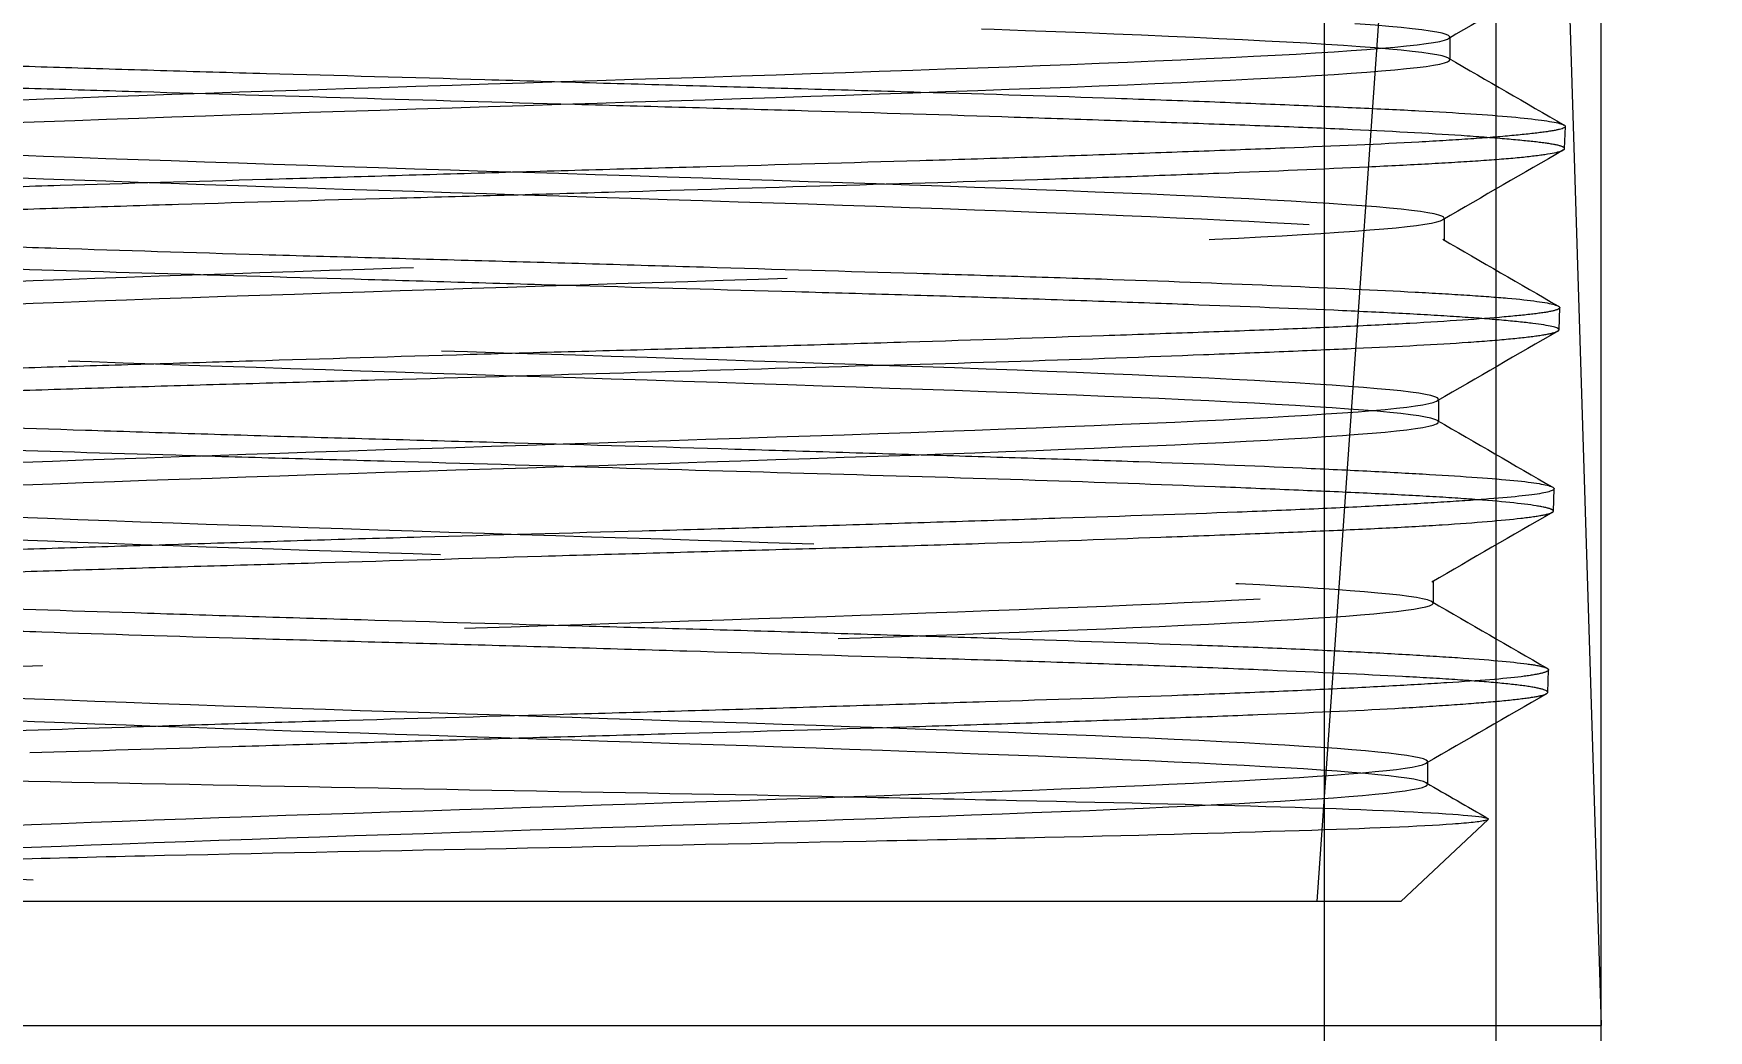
# Model space of a CAD drawing. Header units: millimetres. Extents: x -46397 to 283259, y -8690 to 23983.
# Drawn here: x 188740.22 to 188766.52, y 1613.78 to 1629.44 of the extents above; entities that cross this region are included whole.
import ezdxf

# ---------------------------------------------------------------- set-up
doc = ezdxf.new("R2010")
doc.units = ezdxf.units.MM
doc.linetypes.add('CENTER', pattern=[2, 1.25, -0.25, 0.25, -0.25])
doc.layers.get('Defpoints').update_dxf_attribs({"lineweight": 0})
doc.layers.add('DIM', color=8, linetype='Continuous')
doc.layers.add('mDƯỜNG TÂM', color=8, linetype='CENTER', lineweight=0)
doc.styles.add('GHI CHÚ 1', font='isocp_IV25.ttf', dxfattribs={"width": 0.8})
doc.dimstyles.new('1-30SCALE', dxfattribs={"dimtxt": 75, "dimasz": 75, "dimexe": 37.5, "dimexo": 30, "dimgap": 30, "dimtad": 1, "dimtoh": 1, "dimdec": 0, "dimdsep": 46, "dimtxsty": 'GHI CHÚ 1', "dimcen": 0.09, "dimclrd": 256, "dimclre": 256, "dimclrt": 2, "dimadec": 0, "dimazin": 0, "dimtfac": 1, "dimtdec": 0, "dimtofl": 0, "dimtmove": 0, "dimatfit": 3, "dimfxl": 1, "dimlwd": 0, "dimlwe": 0, "dimarcsym": 0})

# ---------------------------------------------------------------- blocks, each defined once
blk = doc.blocks.new('ggd')
at = {"layer": 'mDƯỜNG TÂM', "color": 8, "ltscale": 50, "extrusion": (6.89019e-16, 1, 0)}
for p, q in [((643.092, 1555.635), (643.092, 1590.132)), ((646.357, 1590.132), (647.435, 1555.635)), ((643.092, 1412.577), (643.092, 1584.666)), ((645.789, 1537.624), (645.789, 1584.666)), ((647.435, 1537.624), (647.435, 1584.666)), ((642.977, 1557.582), (644.675, 1581.878)), ((645.058, 1571.155), (645.058, 1570.799)), ((646.862, 1569.404), (646.873, 1569.751)), ((644.969, 1568.311), (644.969, 1567.955)), ((646.774, 1566.558), (646.785, 1566.906)), ((644.882, 1565.466), (644.882, 1565.111)), ((646.685, 1563.711), (646.696, 1564.062)), ((644.796, 1562.622), (644.796, 1562.266)), ((646.597, 1560.865), (646.608, 1561.218)), ((644.709, 1559.776), (644.709, 1559.42)), ((644.291, 1557.582), (645.661, 1558.87)), ((644.291, 1557.582), (617.18, 1557.582)), ((616.6, 1555.635), (647.435, 1555.635))]:
    blk.add_line(p, q, dxfattribs=at)
at = {"layer": 'mDƯỜNG TÂM', "color": 8, "ltscale": 50}
for points, knots in [([(616.964, 1557.93), (616.882, 1557.947), (616.832, 1557.965), (616.714, 1558.079), (617.589, 1558.175), (620.959, 1558.368), (623.444, 1558.464), (629.06, 1558.657), (632.177, 1558.753), (637.832, 1558.946), (640.354, 1559.042), (643.82, 1559.235), (644.753, 1559.331), (644.662, 1559.523), (643.637, 1559.62), (640.021, 1559.812), (637.438, 1559.909), (631.716, 1560.101), (628.592, 1560.198), (623.015, 1560.39), (620.578, 1560.487), (617.343, 1560.679), (616.554, 1560.776), (616.938, 1560.968), (618.11, 1561.064), (621.967, 1561.257), (624.641, 1561.353), (630.455, 1561.546), (633.58, 1561.642), (639.065, 1561.835), (641.41, 1561.931), (644.405, 1562.124), (645.046, 1562.22), (644.368, 1562.413), (643.051, 1562.509), (638.963, 1562.702), (636.203, 1562.798), (630.31, 1562.991), (627.192, 1563.087), (621.813, 1563.28), (619.566, 1563.376), (616.82, 1563.569), (616.329, 1563.665), (617.3, 1563.858), (618.761, 1563.954), (623.073, 1564.146), (625.912, 1564.243), (631.87, 1564.435), (634.972, 1564.532), (640.232, 1564.724), (642.375, 1564.821), (644.864, 1565.013), (645.203, 1565.11), (643.938, 1565.302), (642.337, 1565.399), (637.811, 1565.591), (634.898, 1565.687), (628.889, 1565.88), (625.81, 1565.976), (620.683, 1566.169), (618.65, 1566.265), (616.426, 1566.458), (616.241, 1566.554), (617.799, 1566.747), (619.537, 1566.843), (624.268, 1567.036), (627.248, 1567.132), (633.293, 1567.325), (636.341, 1567.421), (641.321, 1567.614), (643.239, 1567.71), (645.191, 1567.903), (645.221, 1567.999), (643.373, 1568.192), (641.5, 1568.288), (636.575, 1568.481), (633.535, 1568.577), (627.469, 1568.77), (624.458, 1568.866), (619.637, 1569.058), (617.841, 1569.155), (616.167, 1569.347), (616.294, 1569.444), (618.43, 1569.636), (620.433, 1569.733), (625.542, 1569.925), (628.634, 1570.022), (634.708, 1570.214), (637.673, 1570.311), (642.321, 1570.503), (643.991, 1570.599), (645.381, 1570.792), (645.097, 1570.888), (642.677, 1571.081), (640.548, 1571.177), (635.266, 1571.37), (632.128, 1571.466), (626.062, 1571.659), (623.15, 1571.755), (618.687, 1571.948), (617.148, 1572.044), (616.047, 1572.237), (616.489, 1572.333), (619.189, 1572.526), (621.44, 1572.622), (626.882, 1572.815), (630.058, 1572.911), (636.103, 1573.104), (638.954, 1573.2), (643.22, 1573.393), (644.624, 1573.489), (645.43, 1573.681), (644.831, 1573.778), (641.855, 1573.97), (639.487, 1574.067), (633.897, 1574.259), (630.69, 1574.356), (624.683, 1574.548), (621.899, 1574.645), (617.841, 1574.837), (616.578, 1574.934), (616.069, 1575.126), (616.825, 1575.222), (620.071, 1575.415), (622.551, 1575.511), (628.277, 1575.704), (631.507, 1575.8), (637.462, 1575.993), (640.171, 1576.089), (644.009, 1576.282), (645.129, 1576.378), (645.336, 1576.571), (644.424, 1576.667), (640.915, 1576.86), (638.328, 1576.956), (632.479, 1577.149), (629.234, 1577.245), (623.346, 1577.438), (620.72, 1577.534), (617.112, 1577.727), (616.14, 1577.823), (616.235, 1578.016), (617.302, 1578.112), (621.068, 1578.304), (623.756, 1578.401), (629.714, 1578.593), (632.967, 1578.69), (638.773, 1578.882), (641.31, 1578.979), (644.678, 1579.171), (645.499, 1579.268), (645.099, 1579.46), (643.879, 1579.557), (639.864, 1579.749), (637.08, 1579.845), (631.027, 1580.038), (627.774, 1580.134), (622.065, 1580.327), (619.623, 1580.423), (616.506, 1580.616), (615.838, 1580.712), (616.544, 1580.905), (617.916, 1581.001), (622.171, 1581.194), (625.044, 1581.29), (631.178, 1581.483), (634.423, 1581.579), (640.022, 1581.772), (642.361, 1581.868), (645.219, 1582.061), (645.73, 1582.157), (644.718, 1582.35), (643.198, 1582.446), (638.71, 1582.639), (635.755, 1582.735), (629.554, 1582.928), (626.326, 1583.024), (620.852, 1583.216), (618.622, 1583.313), (616.031, 1583.505), (615.679, 1583.602), (616.996, 1583.794), (618.662, 1583.891), (623.372, 1584.083), (626.404, 1584.18), (632.656, 1584.372), (635.861, 1584.469), (639.464, 1584.599), (640.331, 1584.632), (641.113, 1584.666)], [0.0142017, 0.0142017, 0.0142017, 0.0142017, 0.015625, 0.015625, 0.0234375, 0.0234375, 0.03125, 0.03125, 0.0390625, 0.0390625, 0.046875, 0.046875, 0.0546875, 0.0546875, 0.0625, 0.0625, 0.0703125, 0.0703125, 0.078125, 0.078125, 0.0859375, 0.0859375, 0.09375, 0.09375, 0.1015625, 0.1015625, 0.109375, 0.109375, 0.1171875, 0.1171875, 0.125, 0.125, 0.1328125, 0.1328125, 0.140625, 0.140625, 0.1484375, 0.1484375, 0.15625, 0.15625, 0.1640625, 0.1640625, 0.171875, 0.171875, 0.1796875, 0.1796875, 0.1875, 0.1875, 0.1953125, 0.1953125, 0.203125, 0.203125, 0.2109375, 0.2109375, 0.21875, 0.21875, 0.2265625, 0.2265625, 0.234375, 0.234375, 0.2421875, 0.2421875, 0.25, 0.25, 0.2578125, 0.2578125, 0.265625, 0.265625, 0.2734375, 0.2734375, 0.28125, 0.28125, 0.2890625, 0.2890625, 0.296875, 0.296875, 0.3046875, 0.3046875, 0.3125, 0.3125, 0.3203125, 0.3203125, 0.328125, 0.328125, 0.3359375, 0.3359375, 0.34375, 0.34375, 0.3515625, 0.3515625, 0.359375, 0.359375, 0.3671875, 0.3671875, 0.375, 0.375, 0.3828125, 0.3828125, 0.390625, 0.390625, 0.3984375, 0.3984375, 0.40625, 0.40625, 0.4140625, 0.4140625, 0.421875, 0.421875, 0.4296875, 0.4296875, 0.4375, 0.4375, 0.4453125, 0.4453125, 0.453125, 0.453125, 0.4609375, 0.4609375, 0.46875, 0.46875, 0.4765625, 0.4765625, 0.484375, 0.484375, 0.4921875, 0.4921875, 0.5, 0.5, 0.5078125, 0.5078125, 0.515625, 0.515625, 0.5234375, 0.5234375, 0.53125, 0.53125, 0.5390625, 0.5390625, 0.546875, 0.546875, 0.5546875, 0.5546875, 0.5625, 0.5625, 0.5703125, 0.5703125, 0.578125, 0.578125, 0.5859375, 0.5859375, 0.59375, 0.59375, 0.6015625, 0.6015625, 0.609375, 0.609375, 0.6171875, 0.6171875, 0.625, 0.625, 0.6328125, 0.6328125, 0.640625, 0.640625, 0.6484375, 0.6484375, 0.65625, 0.65625, 0.6640625, 0.6640625, 0.671875, 0.671875, 0.6796875, 0.6796875, 0.6875, 0.6875, 0.6953125, 0.6953125, 0.703125, 0.703125, 0.7109375, 0.7109375, 0.71875, 0.71875, 0.7265625, 0.7265625, 0.734375, 0.734375, 0.7371154, 0.7371154, 0.7371154, 0.7371154]), ([(622.818, 1557.916), (621.694, 1557.96), (620.682, 1558.005), (617.989, 1558.145), (616.913, 1558.242), (616.714, 1558.434), (617.589, 1558.531), (620.959, 1558.723), (623.444, 1558.82), (629.06, 1559.012), (632.177, 1559.109), (637.832, 1559.301), (640.354, 1559.398), (643.82, 1559.59), (644.753, 1559.686), (644.662, 1559.879), (643.637, 1559.975), (640.021, 1560.168), (637.438, 1560.264), (631.716, 1560.457), (628.592, 1560.553), (623.015, 1560.746), (620.578, 1560.842), (617.343, 1561.035), (616.554, 1561.131), (616.938, 1561.324), (618.11, 1561.42), (621.967, 1561.613), (624.641, 1561.709), (630.455, 1561.902), (633.58, 1561.998), (639.065, 1562.191), (641.41, 1562.287), (644.405, 1562.48), (645.046, 1562.576), (644.368, 1562.768), (643.051, 1562.865), (638.963, 1563.057), (636.203, 1563.154), (630.31, 1563.346), (627.192, 1563.443), (621.813, 1563.635), (619.566, 1563.732), (616.82, 1563.924), (616.329, 1564.021), (617.3, 1564.213), (618.761, 1564.309), (623.073, 1564.502), (625.912, 1564.598), (631.87, 1564.791), (634.972, 1564.887), (640.232, 1565.08), (642.375, 1565.176), (644.864, 1565.369), (645.203, 1565.465), (643.938, 1565.658), (642.337, 1565.754), (637.811, 1565.947), (634.898, 1566.043), (628.889, 1566.236), (625.81, 1566.332), (620.683, 1566.525), (618.65, 1566.621), (616.426, 1566.814), (616.241, 1566.91), (617.799, 1567.103), (619.537, 1567.199), (624.268, 1567.391), (627.248, 1567.488), (633.293, 1567.68), (636.341, 1567.777), (641.321, 1567.969), (643.239, 1568.066), (645.191, 1568.258), (645.221, 1568.355), (643.373, 1568.547), (641.5, 1568.644), (636.575, 1568.836), (633.535, 1568.932), (627.469, 1569.125), (624.458, 1569.221), (619.637, 1569.414), (617.841, 1569.51), (616.167, 1569.703), (616.294, 1569.799), (618.43, 1569.992), (620.433, 1570.088), (625.542, 1570.281), (628.634, 1570.377), (634.708, 1570.57), (637.673, 1570.666), (642.321, 1570.859), (643.991, 1570.955), (645.381, 1571.148), (645.097, 1571.244), (642.677, 1571.437), (640.548, 1571.533), (635.266, 1571.726), (632.128, 1571.822), (626.062, 1572.015), (623.15, 1572.111), (618.687, 1572.303), (617.148, 1572.4), (616.047, 1572.592), (616.489, 1572.689), (619.189, 1572.881), (621.44, 1572.978), (626.882, 1573.17), (630.058, 1573.267), (636.103, 1573.459), (638.954, 1573.556), (643.22, 1573.748), (644.624, 1573.844), (645.43, 1574.037), (644.831, 1574.133), (641.855, 1574.326), (639.487, 1574.422), (633.897, 1574.615), (630.69, 1574.711), (624.683, 1574.904), (621.899, 1575), (617.841, 1575.193), (616.578, 1575.289), (616.069, 1575.482), (616.825, 1575.578), (620.071, 1575.771), (622.551, 1575.867), (628.277, 1576.06), (631.507, 1576.156), (637.462, 1576.349), (640.171, 1576.445), (644.009, 1576.638), (645.129, 1576.734), (645.336, 1576.926), (644.424, 1577.023), (640.915, 1577.215), (638.328, 1577.312), (632.479, 1577.504), (629.234, 1577.601), (623.346, 1577.793), (620.72, 1577.89), (617.112, 1578.082), (616.14, 1578.179), (616.235, 1578.371), (617.302, 1578.467), (621.068, 1578.66), (623.756, 1578.756), (629.714, 1578.949), (632.967, 1579.045), (638.773, 1579.238), (641.31, 1579.334), (644.678, 1579.527), (645.499, 1579.623), (645.099, 1579.816), (643.879, 1579.912), (639.864, 1580.105), (637.08, 1580.201), (631.027, 1580.394), (627.774, 1580.49), (622.065, 1580.683), (619.623, 1580.779), (616.506, 1580.972), (615.838, 1581.068), (616.544, 1581.261), (617.916, 1581.357), (622.171, 1581.549), (625.044, 1581.646), (631.178, 1581.838), (634.423, 1581.935), (640.022, 1582.127), (642.361, 1582.224), (645.219, 1582.416), (645.73, 1582.513), (644.718, 1582.705), (643.198, 1582.802), (638.71, 1582.994), (635.755, 1583.091), (629.554, 1583.283), (626.326, 1583.379), (620.852, 1583.572), (618.622, 1583.668), (616.031, 1583.861), (615.679, 1583.957), (616.996, 1584.15), (618.662, 1584.246), (623.372, 1584.439), (626.404, 1584.535), (629.905, 1584.643), (630.282, 1584.655), (630.658, 1584.666)], [0.0042069, 0.0042069, 0.0042069, 0.0042069, 0.0078125, 0.0078125, 0.015625, 0.015625, 0.0234375, 0.0234375, 0.03125, 0.03125, 0.0390625, 0.0390625, 0.046875, 0.046875, 0.0546875, 0.0546875, 0.0625, 0.0625, 0.0703125, 0.0703125, 0.078125, 0.078125, 0.0859375, 0.0859375, 0.09375, 0.09375, 0.1015625, 0.1015625, 0.109375, 0.109375, 0.1171875, 0.1171875, 0.125, 0.125, 0.1328125, 0.1328125, 0.140625, 0.140625, 0.1484375, 0.1484375, 0.15625, 0.15625, 0.1640625, 0.1640625, 0.171875, 0.171875, 0.1796875, 0.1796875, 0.1875, 0.1875, 0.1953125, 0.1953125, 0.203125, 0.203125, 0.2109375, 0.2109375, 0.21875, 0.21875, 0.2265625, 0.2265625, 0.234375, 0.234375, 0.2421875, 0.2421875, 0.25, 0.25, 0.2578125, 0.2578125, 0.265625, 0.265625, 0.2734375, 0.2734375, 0.28125, 0.28125, 0.2890625, 0.2890625, 0.296875, 0.296875, 0.3046875, 0.3046875, 0.3125, 0.3125, 0.3203125, 0.3203125, 0.328125, 0.328125, 0.3359375, 0.3359375, 0.34375, 0.34375, 0.3515625, 0.3515625, 0.359375, 0.359375, 0.3671875, 0.3671875, 0.375, 0.375, 0.3828125, 0.3828125, 0.390625, 0.390625, 0.3984375, 0.3984375, 0.40625, 0.40625, 0.4140625, 0.4140625, 0.421875, 0.421875, 0.4296875, 0.4296875, 0.4375, 0.4375, 0.4453125, 0.4453125, 0.453125, 0.453125, 0.4609375, 0.4609375, 0.46875, 0.46875, 0.4765625, 0.4765625, 0.484375, 0.484375, 0.4921875, 0.4921875, 0.5, 0.5, 0.5078125, 0.5078125, 0.515625, 0.515625, 0.5234375, 0.5234375, 0.53125, 0.53125, 0.5390625, 0.5390625, 0.546875, 0.546875, 0.5546875, 0.5546875, 0.5625, 0.5625, 0.5703125, 0.5703125, 0.578125, 0.578125, 0.5859375, 0.5859375, 0.59375, 0.59375, 0.6015625, 0.6015625, 0.609375, 0.609375, 0.6171875, 0.6171875, 0.625, 0.625, 0.6328125, 0.6328125, 0.640625, 0.640625, 0.6484375, 0.6484375, 0.65625, 0.65625, 0.6640625, 0.6640625, 0.671875, 0.671875, 0.6796875, 0.6796875, 0.6875, 0.6875, 0.6953125, 0.6953125, 0.703125, 0.703125, 0.7109375, 0.7109375, 0.71875, 0.71875, 0.7265625, 0.7265625, 0.7275, 0.7275, 0.7275, 0.7275]), ([(624.813, 1570.632), (625.357, 1570.616), (625.916, 1570.6), (626.478, 1570.584), (627.601, 1570.553), (628.744, 1570.522), (629.908, 1570.489)], [0.502595723, 0.502595723, 0.502595723, 0.502595723, 0.503709638, 0.503709638, 0.503709638, 0.50593747, 0.50593747, 0.50593747, 0.50593747]), ([(635.087, 1570.339), (635.647, 1570.323), (636.205, 1570.307), (636.747, 1570.291), (637.83, 1570.26), (638.852, 1570.229), (639.812, 1570.195)], [0.509279217, 0.509279217, 0.509279217, 0.509279217, 0.510393132, 0.510393132, 0.510393132, 0.512620964, 0.512620964, 0.512620964, 0.512620964]), ([(646.415, 1569.508), (646.279, 1569.523), (646.114, 1569.539), (645.917, 1569.556), (645.721, 1569.573), (645.492, 1569.59), (645.237, 1569.607)], [0.219404857, 0.219404857, 0.219404857, 0.219404857, 0.220512962, 0.220512962, 0.220512962, 0.221621067, 0.221621067, 0.221621067, 0.221621067]), ([(646.78, 1569.705), (646.717, 1569.689), (646.622, 1569.673), (646.497, 1569.657), (646.372, 1569.641), (646.218, 1569.624), (646.033, 1569.607)], [0.52376012, 0.52376012, 0.52376012, 0.52376012, 0.524874036, 0.524874036, 0.524874036, 0.525987951, 0.525987951, 0.525987951, 0.525987951]), ([(642.471, 1569.411), (642.071, 1569.395), (641.643, 1569.379), (641.2, 1569.363), (640.757, 1569.347), (640.296, 1569.33), (639.817, 1569.313)], [0.530443614, 0.530443614, 0.530443614, 0.530443614, 0.531557529, 0.531557529, 0.531557529, 0.532671445, 0.532671445, 0.532671445, 0.532671445]), ([(633.393, 1569.117), (632.819, 1569.102), (632.233, 1569.086), (631.65, 1569.069), (631.068, 1569.053), (630.487, 1569.036), (629.909, 1569.019)], [0.537127108, 0.537127108, 0.537127108, 0.537127108, 0.538241023, 0.538241023, 0.538241023, 0.539354939, 0.539354939, 0.539354939, 0.539354939]), ([(638.328, 1569.262), (637.814, 1569.245), (637.279, 1569.229), (636.738, 1569.212), (635.656, 1569.18), (634.541, 1569.149), (633.393, 1569.117)], [0.533785361, 0.533785361, 0.533785361, 0.533785361, 0.534899276, 0.534899276, 0.534899276, 0.537127108, 0.537127108, 0.537127108, 0.537127108]), ([(640.061, 1568.968), (640.539, 1568.985), (640.997, 1569.002), (641.432, 1569.019), (642.301, 1569.053), (643.081, 1569.086), (643.77, 1569.119)], [0.207215698, 0.207215698, 0.207215698, 0.207215698, 0.208323803, 0.208323803, 0.208323803, 0.210540014, 0.210540014, 0.210540014, 0.210540014]), ([(631.956, 1568.724), (633.112, 1568.758), (634.253, 1568.792), (635.378, 1568.825), (636.503, 1568.858), (637.57, 1568.889), (638.583, 1568.92)], [0.201675171, 0.201675171, 0.201675171, 0.201675171, 0.203891382, 0.203891382, 0.203891382, 0.206107593, 0.206107593, 0.206107593, 0.206107593]), ([(628.129, 1567.693), (628.705, 1567.677), (629.283, 1567.661), (629.861, 1567.645), (630.439, 1567.629), (631.018, 1567.613), (631.598, 1567.596)], [0.569430661, 0.569430661, 0.569430661, 0.569430661, 0.570544577, 0.570544577, 0.570544577, 0.571658493, 0.571658493, 0.571658493, 0.571658493]), ([(636.688, 1567.446), (637.227, 1567.43), (637.758, 1567.414), (638.275, 1567.398), (638.793, 1567.382), (639.29, 1567.366), (639.769, 1567.35), (640.727, 1567.318), (641.611, 1567.284), (642.416, 1567.249)], [0.575000239, 0.575000239, 0.575000239, 0.575000239, 0.576114155, 0.576114155, 0.576114155, 0.577228071, 0.577228071, 0.577228071, 0.579455902, 0.579455902, 0.579455902, 0.579455902]), ([(634.781, 1567.153), (633.649, 1567.185), (632.503, 1567.216), (631.343, 1567.249), (630.763, 1567.266), (630.177, 1567.283), (629.593, 1567.3)], [0.166215801, 0.166215801, 0.166215801, 0.166215801, 0.168432011, 0.168432011, 0.168432011, 0.169540117, 0.169540117, 0.169540117, 0.169540117]), ([(644.376, 1566.81), (644.07, 1566.826), (643.733, 1566.842), (643.374, 1566.858), (642.656, 1566.89), (641.848, 1566.92), (640.952, 1566.954), (640.504, 1566.971), (640.03, 1566.988), (639.542, 1567.005)], [0.158459063, 0.158459063, 0.158459063, 0.158459063, 0.159567169, 0.159567169, 0.159567169, 0.161783379, 0.161783379, 0.161783379, 0.162891485, 0.162891485, 0.162891485, 0.162891485]), ([(645.326, 1567.103), (645.57, 1567.087), (645.784, 1567.071), (645.967, 1567.055), (646.333, 1567.023), (646.578, 1566.988), (646.699, 1566.954)], [0.582797649, 0.582797649, 0.582797649, 0.582797649, 0.583911565, 0.583911565, 0.583911565, 0.586139396, 0.586139396, 0.586139396, 0.586139396]), ([(645.872, 1566.709), (645.68, 1566.727), (645.458, 1566.744), (645.209, 1566.76), (644.96, 1566.777), (644.682, 1566.794), (644.376, 1566.81)], [0.156242853, 0.156242853, 0.156242853, 0.156242853, 0.157350958, 0.157350958, 0.157350958, 0.158459063, 0.158459063, 0.158459063, 0.158459063]), ([(646.784, 1566.904), (646.781, 1566.887), (646.747, 1566.871), (646.681, 1566.855), (646.615, 1566.84), (646.518, 1566.824), (646.389, 1566.808)], [0.587253311, 0.587253311, 0.587253311, 0.587253311, 0.588367227, 0.588367227, 0.588367227, 0.589481143, 0.589481143, 0.589481143, 0.589481143]), ([(643.434, 1566.608), (643.078, 1566.592), (642.699, 1566.576), (642.297, 1566.56), (641.896, 1566.544), (641.472, 1566.529), (641.024, 1566.513)], [0.593936805, 0.593936805, 0.593936805, 0.593936805, 0.595050721, 0.595050721, 0.595050721, 0.596164637, 0.596164637, 0.596164637, 0.596164637]), ([(633.162, 1566.265), (632.59, 1566.249), (632.013, 1566.233), (631.433, 1566.217), (630.852, 1566.202), (630.263, 1566.185), (629.68, 1566.168)], [0.601734215, 0.601734215, 0.601734215, 0.601734215, 0.60284813, 0.60284813, 0.60284813, 0.603962046, 0.603962046, 0.603962046, 0.603962046]), ([(638.323, 1566.067), (639.357, 1566.1), (640.315, 1566.135), (641.194, 1566.169), (641.633, 1566.186), (642.053, 1566.202), (642.453, 1566.219), (642.853, 1566.235), (643.229, 1566.252), (643.577, 1566.268)], [0.141837483, 0.141837483, 0.141837483, 0.141837483, 0.144053694, 0.144053694, 0.144053694, 0.145161799, 0.145161799, 0.145161799, 0.146269905, 0.146269905, 0.146269905, 0.146269905]), ([(631.655, 1565.872), (632.813, 1565.906), (633.982, 1565.94), (635.098, 1565.972), (636.214, 1566.004), (637.29, 1566.034), (638.323, 1566.067)], [0.137405062, 0.137405062, 0.137405062, 0.137405062, 0.139621272, 0.139621272, 0.139621272, 0.141837483, 0.141837483, 0.141837483, 0.141837483]), ([(628.623, 1564.833), (629.2, 1564.817), (629.788, 1564.801), (630.371, 1564.785), (631.538, 1564.753), (632.691, 1564.721), (633.832, 1564.686)], [0.634037768, 0.634037768, 0.634037768, 0.634037768, 0.635151684, 0.635151684, 0.635151684, 0.637379515, 0.637379515, 0.637379515, 0.637379515]), ([(626.724, 1564.539), (626.157, 1564.555), (625.598, 1564.571), (625.056, 1564.587), (623.97, 1564.618), (622.937, 1564.651), (621.959, 1564.686)], [0.107486218, 0.107486218, 0.107486218, 0.107486218, 0.108594323, 0.108594323, 0.108594323, 0.110810534, 0.110810534, 0.110810534, 0.110810534]), ([(637.16, 1564.585), (637.69, 1564.568), (638.207, 1564.552), (638.71, 1564.537), (639.214, 1564.521), (639.706, 1564.505), (640.177, 1564.489)], [0.639607347, 0.639607347, 0.639607347, 0.639607347, 0.640721262, 0.640721262, 0.640721262, 0.641835178, 0.641835178, 0.641835178, 0.641835178]), ([(638.546, 1564.194), (637.534, 1564.227), (636.444, 1564.259), (635.334, 1564.29), (634.224, 1564.322), (633.084, 1564.354), (631.914, 1564.389)], [0.09972948, 0.09972948, 0.09972948, 0.09972948, 0.101945691, 0.101945691, 0.101945691, 0.104161902, 0.104161902, 0.104161902, 0.104161902]), ([(643.818, 1564.338), (644.154, 1564.321), (644.46, 1564.304), (644.738, 1564.288), (645.294, 1564.255), (645.739, 1564.224), (646.066, 1564.192), (646.392, 1564.16), (646.59, 1564.126), (646.664, 1564.092)], [0.645176925, 0.645176925, 0.645176925, 0.645176925, 0.64629084, 0.64629084, 0.64629084, 0.648518672, 0.648518672, 0.648518672, 0.650746503, 0.650746503, 0.650746503, 0.650746503]), ([(643.976, 1563.795), (643.652, 1563.777), (643.302, 1563.76), (642.924, 1563.744), (642.546, 1563.727), (642.143, 1563.71), (641.721, 1563.694)], [0.657429997, 0.657429997, 0.657429997, 0.657429997, 0.658543912, 0.658543912, 0.658543912, 0.659657828, 0.659657828, 0.659657828, 0.659657828]), ([(646.676, 1563.697), (646.696, 1563.712), (646.684, 1563.728), (646.641, 1563.744), (646.598, 1563.76), (646.522, 1563.777), (646.415, 1563.794), (646.2, 1563.829), (645.865, 1563.863), (645.409, 1563.897)], [0.088648427, 0.088648427, 0.088648427, 0.088648427, 0.089756532, 0.089756532, 0.089756532, 0.090864638, 0.090864638, 0.090864638, 0.093080848, 0.093080848, 0.093080848, 0.093080848]), ([(637.405, 1563.548), (636.876, 1563.531), (636.337, 1563.514), (635.788, 1563.497), (635.239, 1563.48), (634.679, 1563.463), (634.108, 1563.446)], [0.662999575, 0.662999575, 0.662999575, 0.662999575, 0.664113491, 0.664113491, 0.664113491, 0.665227406, 0.665227406, 0.665227406, 0.665227406]), ([(641.721, 1563.694), (640.878, 1563.662), (639.957, 1563.631), (638.954, 1563.599), (638.453, 1563.582), (637.933, 1563.565), (637.405, 1563.548)], [0.659657828, 0.659657828, 0.659657828, 0.659657828, 0.661885659, 0.661885659, 0.661885659, 0.662999575, 0.662999575, 0.662999575, 0.662999575]), ([(634.108, 1563.446), (633.538, 1563.429), (632.955, 1563.413), (632.377, 1563.397), (631.219, 1563.365), (630.061, 1563.334), (628.903, 1563.301), (628.324, 1563.285), (627.743, 1563.268), (627.175, 1563.251)], [0.665227406, 0.665227406, 0.665227406, 0.665227406, 0.666341322, 0.666341322, 0.666341322, 0.668569153, 0.668569153, 0.668569153, 0.669683069, 0.669683069, 0.669683069, 0.669683069]), ([(625.504, 1563.199), (624.957, 1563.182), (624.421, 1563.165), (623.895, 1563.149), (623.369, 1563.132), (622.851, 1563.116), (622.356, 1563.1)], [0.670796985, 0.670796985, 0.670796985, 0.670796985, 0.6719109, 0.6719109, 0.6719109, 0.673024816, 0.673024816, 0.673024816, 0.673024816]), ([(624.037, 1562.805), (624.562, 1562.821), (625.102, 1562.837), (625.656, 1562.853), (626.21, 1562.869), (626.777, 1562.885), (627.344, 1562.902)], [0.068702531, 0.068702531, 0.068702531, 0.068702531, 0.069810636, 0.069810636, 0.069810636, 0.070918742, 0.070918742, 0.070918742, 0.070918742]), ([(631.434, 1561.909), (632.019, 1561.893), (632.602, 1561.877), (633.176, 1561.861), (633.75, 1561.845), (634.316, 1561.828), (634.875, 1561.811), (635.434, 1561.794), (635.986, 1561.776), (636.531, 1561.759)], [0.699758791, 0.699758791, 0.699758791, 0.699758791, 0.700872707, 0.700872707, 0.700872707, 0.701986622, 0.701986622, 0.701986622, 0.703100538, 0.703100538, 0.703100538, 0.703100538]), ([(626.155, 1561.709), (625.036, 1561.741), (623.969, 1561.775), (622.952, 1561.81), (622.443, 1561.827), (621.946, 1561.845), (621.472, 1561.862)], [0.044324213, 0.044324213, 0.044324213, 0.044324213, 0.046540424, 0.046540424, 0.046540424, 0.047648529, 0.047648529, 0.047648529, 0.047648529]), ([(636.531, 1561.759), (637.075, 1561.742), (637.61, 1561.725), (638.124, 1561.708), (639.152, 1561.675), (640.112, 1561.643), (641.003, 1561.611), (641.449, 1561.595), (641.876, 1561.579), (642.275, 1561.563), (642.674, 1561.546), (643.048, 1561.529), (643.397, 1561.512)], [0.703100538, 0.703100538, 0.703100538, 0.703100538, 0.704214454, 0.704214454, 0.704214454, 0.706442285, 0.706442285, 0.706442285, 0.707556201, 0.707556201, 0.707556201, 0.708670116, 0.708670116, 0.708670116, 0.708670116]), ([(642.203, 1561.212), (641.802, 1561.229), (641.372, 1561.247), (640.924, 1561.264), (640.477, 1561.281), (640.012, 1561.298), (639.531, 1561.314), (639.049, 1561.331), (638.55, 1561.347), (638.034, 1561.363), (637.518, 1561.379), (636.981, 1561.395), (636.436, 1561.411)], [0.03324316, 0.03324316, 0.03324316, 0.03324316, 0.034351265, 0.034351265, 0.034351265, 0.035459371, 0.035459371, 0.035459371, 0.036567476, 0.036567476, 0.036567476, 0.037675581, 0.037675581, 0.037675581, 0.037675581]), ([(645.182, 1561.41), (645.664, 1561.377), (646.026, 1561.345), (646.266, 1561.313), (646.387, 1561.297), (646.476, 1561.281), (646.533, 1561.264)], [0.710897948, 0.710897948, 0.710897948, 0.710897948, 0.713125779, 0.713125779, 0.713125779, 0.714239695, 0.714239695, 0.714239695, 0.714239695]), ([(637.768, 1560.716), (637.246, 1560.7), (636.705, 1560.683), (636.156, 1560.666), (635.606, 1560.649), (635.05, 1560.632), (634.487, 1560.614)], [0.726492767, 0.726492767, 0.726492767, 0.726492767, 0.727606682, 0.727606682, 0.727606682, 0.728720598, 0.728720598, 0.728720598, 0.728720598]), ([(644.194, 1560.613), (644.503, 1560.631), (644.787, 1560.648), (645.038, 1560.666), (645.29, 1560.683), (645.511, 1560.7), (645.703, 1560.717), (645.895, 1560.733), (646.057, 1560.75), (646.188, 1560.766)], [0.019945896, 0.019945896, 0.019945896, 0.019945896, 0.021054001, 0.021054001, 0.021054001, 0.022162107, 0.022162107, 0.022162107, 0.023270212, 0.023270212, 0.023270212, 0.023270212]), ([(625.877, 1560.367), (625.32, 1560.349), (624.777, 1560.332), (624.248, 1560.315), (623.191, 1560.281), (622.188, 1560.247), (621.25, 1560.215)], [0.734290176, 0.734290176, 0.734290176, 0.734290176, 0.735404092, 0.735404092, 0.735404092, 0.737631923, 0.737631923, 0.737631923, 0.737631923]), ([(637.827, 1560.366), (638.347, 1560.383), (638.85, 1560.4), (639.337, 1560.417), (639.824, 1560.434), (640.294, 1560.451), (640.747, 1560.467)], [0.014405369, 0.014405369, 0.014405369, 0.014405369, 0.015513475, 0.015513475, 0.015513475, 0.01662158, 0.01662158, 0.01662158, 0.01662158]), ([(625.941, 1560.015), (626.5, 1560.032), (627.067, 1560.049), (627.636, 1560.066), (628.205, 1560.084), (628.778, 1560.101), (629.355, 1560.118)], [0.006648632, 0.006648632, 0.006648632, 0.006648632, 0.007756737, 0.007756737, 0.007756737, 0.008864843, 0.008864843, 0.008864843, 0.008864843]), ([(615.149, 1559.715), (615.418, 1559.689), (615.866, 1559.665), (617.11, 1559.616), (617.907, 1559.59), (620.235, 1559.524), (621.909, 1559.487), (625.767, 1559.411), (627.788, 1559.371), (631.536, 1559.301), (633.414, 1559.269), (636.148, 1559.215), (637.066, 1559.195), (639.655, 1559.138), (641.176, 1559.104), (643.647, 1559.03), (644.564, 1558.989), (645.584, 1558.918), (645.761, 1558.887), (645.535, 1558.833), (645.362, 1558.814), (644.603, 1558.759), (643.787, 1558.727), (641.526, 1558.654), (640.06, 1558.614), (637.596, 1558.559), (636.761, 1558.542), (633.964, 1558.486), (632.034, 1558.445), (628.532, 1558.376), (626.692, 1558.342), (624.048, 1558.282), (623.259, 1558.263), (621.099, 1558.208), (619.877, 1558.176), (617.957, 1558.103), (617.291, 1558.063), (616.695, 1557.995), (616.689, 1557.964), (616.964, 1557.93)], [-5.991371, -5.991371, -5.991371, -5.991371, -5.756166, -5.756166, -5.51587, -5.51587, -5.167354, -5.167354, -4.794198, -4.794198, -4.422975, -4.422975, -4.225, -4.225, -3.835017, -3.835017, -3.438431, -3.438431, -3.085621, -3.085621, -2.895458, -2.895458, -2.534856, -2.534856, -2.151513, -2.151513, -1.969769, -1.969769, -1.564136, -1.564136, -1.177055, -1.177055, -1.000421, -1.000421, -0.66023, -0.66023, -0.308798, -0.308798, 0, 0, 0, 0])]:
    blk.add_open_spline(points, degree=3, knots=knots, dxfattribs=at)
for points in [[(646.931, 1572.225), (646.299, 1571.86), (645.668, 1571.495), (645.037, 1571.13)], [(621.735, 1570.731), (622.218, 1570.714), (622.716, 1570.697), (623.229, 1570.681)], [(623.229, 1570.681), (623.742, 1570.664), (624.27, 1570.648), (624.813, 1570.632)], [(645.037, 1570.824), (645.643, 1570.474), (646.249, 1570.123), (646.855, 1569.773)], [(622.94, 1570.341), (622.427, 1570.357), (621.929, 1570.372), (621.453, 1570.388)], [(624.512, 1570.294), (623.977, 1570.31), (623.453, 1570.325), (622.94, 1570.341)], [(629.908, 1570.489), (630.49, 1570.472), (631.079, 1570.454), (631.661, 1570.437)], [(631.661, 1570.437), (632.243, 1570.42), (632.819, 1570.404), (633.39, 1570.387)], [(633.39, 1570.387), (633.961, 1570.371), (634.527, 1570.355), (635.087, 1570.339)], [(627.851, 1570.195), (626.696, 1570.229), (625.582, 1570.262), (624.512, 1570.294)], [(631.32, 1570.095), (630.162, 1570.127), (629.005, 1570.16), (627.851, 1570.195)], [(633.06, 1570.048), (632.48, 1570.064), (631.9, 1570.079), (631.32, 1570.095)], [(639.812, 1570.195), (640.292, 1570.178), (640.76, 1570.161), (641.205, 1570.144)], [(641.205, 1570.144), (641.65, 1570.127), (642.071, 1570.11), (642.468, 1570.094)], [(642.468, 1570.094), (642.866, 1570.077), (643.24, 1570.061), (643.591, 1570.045)], [(634.775, 1570), (634.213, 1570.016), (633.64, 1570.032), (633.06, 1570.048)], [(638.026, 1569.901), (636.982, 1569.935), (635.898, 1569.968), (634.775, 1570)], [(639.542, 1569.85), (639.056, 1569.867), (638.548, 1569.884), (638.026, 1569.901)], [(640.944, 1569.801), (640.496, 1569.817), (640.029, 1569.833), (639.542, 1569.85)], [(642.231, 1569.755), (641.822, 1569.77), (641.392, 1569.786), (640.944, 1569.801)], [(643.591, 1570.045), (643.942, 1570.03), (644.27, 1570.014), (644.572, 1569.998)], [(644.572, 1569.998), (645.175, 1569.967), (645.66, 1569.935), (646.03, 1569.901)], [(646.03, 1569.901), (646.4, 1569.868), (646.654, 1569.833), (646.779, 1569.8)], [(646.779, 1569.8), (646.904, 1569.767), (646.906, 1569.736), (646.78, 1569.705)], [(643.391, 1569.707), (643.03, 1569.723), (642.641, 1569.739), (642.231, 1569.755)], [(645.237, 1569.607), (644.727, 1569.641), (644.111, 1569.675), (643.391, 1569.707)], [(645.39, 1569.556), (645.145, 1569.539), (644.869, 1569.523), (644.57, 1569.506)], [(646.033, 1569.607), (645.849, 1569.59), (645.634, 1569.573), (645.39, 1569.556)], [(639.817, 1569.313), (639.339, 1569.296), (638.842, 1569.279), (638.328, 1569.262)], [(644.57, 1569.506), (643.972, 1569.473), (643.272, 1569.443), (642.471, 1569.411)], [(646.843, 1569.382), (646.211, 1569.016), (645.579, 1568.651), (644.947, 1568.285)], [(646.118, 1569.262), (646.293, 1569.279), (646.439, 1569.296), (646.553, 1569.313)], [(646.73, 1569.461), (646.655, 1569.477), (646.55, 1569.492), (646.415, 1569.508)], [(646.553, 1569.313), (646.78, 1569.347), (646.882, 1569.381), (646.859, 1569.413)], [(646.859, 1569.413), (646.848, 1569.429), (646.804, 1569.445), (646.73, 1569.461)], [(629.909, 1569.019), (629.331, 1569.002), (628.755, 1568.985), (628.181, 1568.968)], [(643.77, 1569.119), (644.114, 1569.135), (644.434, 1569.151), (644.723, 1569.167)], [(644.723, 1569.167), (645.012, 1569.183), (645.273, 1569.198), (645.505, 1569.214)], [(645.505, 1569.214), (645.738, 1569.23), (645.942, 1569.245), (646.118, 1569.262)], [(623.238, 1568.823), (622.724, 1568.808), (622.221, 1568.792), (621.736, 1568.775)], [(626.469, 1568.918), (625.342, 1568.885), (624.265, 1568.855), (623.238, 1568.823)], [(628.181, 1568.968), (627.608, 1568.951), (627.033, 1568.934), (626.469, 1568.918)], [(638.583, 1568.92), (639.09, 1568.936), (639.582, 1568.951), (640.061, 1568.968)], [(623.496, 1568.48), (624.014, 1568.497), (624.553, 1568.514), (625.1, 1568.531)], [(625.1, 1568.531), (626.196, 1568.564), (627.318, 1568.595), (628.468, 1568.626)], [(628.468, 1568.626), (629.042, 1568.642), (629.626, 1568.657), (630.211, 1568.674)], [(630.211, 1568.674), (630.797, 1568.69), (631.379, 1568.707), (631.956, 1568.724)], [(621.989, 1568.43), (622.475, 1568.446), (622.977, 1568.464), (623.496, 1568.48)], [(644.947, 1567.98), (645.553, 1567.63), (646.159, 1567.279), (646.765, 1566.929)], [(621.688, 1567.891), (622.17, 1567.874), (622.675, 1567.857), (623.19, 1567.84)], [(623.19, 1567.84), (624.22, 1567.806), (625.296, 1567.773), (626.417, 1567.74)], [(626.417, 1567.74), (626.977, 1567.724), (627.553, 1567.708), (628.129, 1567.693)], [(624.524, 1567.448), (623.44, 1567.48), (622.426, 1567.511), (621.478, 1567.545)], [(627.861, 1567.351), (626.72, 1567.385), (625.607, 1567.416), (624.524, 1567.448)], [(631.598, 1567.596), (632.179, 1567.579), (632.763, 1567.562), (633.34, 1567.545)], [(633.34, 1567.545), (634.494, 1567.51), (635.61, 1567.478), (636.688, 1567.446)], [(629.593, 1567.3), (629.008, 1567.318), (628.431, 1567.335), (627.861, 1567.351)], [(642.416, 1567.249), (643.221, 1567.215), (643.918, 1567.182), (644.513, 1567.151)], [(636.449, 1567.105), (635.907, 1567.121), (635.347, 1567.137), (634.781, 1567.153)], [(638.036, 1567.056), (637.521, 1567.073), (636.992, 1567.089), (636.449, 1567.105)], [(639.542, 1567.005), (639.054, 1567.022), (638.552, 1567.039), (638.036, 1567.056)], [(644.513, 1567.151), (644.81, 1567.135), (645.082, 1567.119), (645.326, 1567.103)], [(646.699, 1566.954), (646.759, 1566.937), (646.788, 1566.92), (646.784, 1566.904)], [(644.429, 1566.658), (644.125, 1566.641), (643.79, 1566.625), (643.434, 1566.608)], [(645.91, 1566.76), (645.531, 1566.727), (645.038, 1566.692), (644.429, 1566.658)], [(646.36, 1566.658), (646.229, 1566.675), (646.065, 1566.692), (645.872, 1566.709)], [(646.389, 1566.808), (646.26, 1566.792), (646.099, 1566.776), (645.91, 1566.76)], [(646.773, 1566.563), (646.761, 1566.595), (646.623, 1566.625), (646.36, 1566.658)], [(639.619, 1566.464), (638.648, 1566.431), (637.62, 1566.396), (636.534, 1566.363)], [(641.024, 1566.513), (640.577, 1566.497), (640.104, 1566.481), (639.619, 1566.464)], [(646.756, 1566.537), (646.124, 1566.172), (645.492, 1565.807), (644.86, 1565.441)], [(645.346, 1566.363), (645.587, 1566.379), (645.8, 1566.396), (645.98, 1566.414)], [(645.98, 1566.414), (646.161, 1566.431), (646.311, 1566.448), (646.43, 1566.465)], [(646.43, 1566.465), (646.549, 1566.481), (646.638, 1566.498), (646.696, 1566.515)], [(646.696, 1566.515), (646.753, 1566.531), (646.779, 1566.547), (646.773, 1566.563)], [(629.68, 1566.168), (628.514, 1566.135), (627.374, 1566.1), (626.259, 1566.067)], [(634.867, 1566.313), (634.303, 1566.296), (633.735, 1566.28), (633.162, 1566.265)], [(636.534, 1566.363), (635.992, 1566.346), (635.431, 1566.329), (634.867, 1566.313)], [(643.577, 1566.268), (644.273, 1566.299), (644.863, 1566.33), (645.346, 1566.363)], [(623.034, 1565.969), (622.527, 1565.953), (622.035, 1565.938), (621.56, 1565.922)], [(624.607, 1566.017), (624.066, 1566.001), (623.542, 1565.985), (623.034, 1565.969)], [(626.259, 1566.067), (625.701, 1566.05), (625.147, 1566.033), (624.607, 1566.017)], [(628.182, 1565.771), (629.339, 1565.804), (630.497, 1565.838), (631.655, 1565.872)], [(621.743, 1565.576), (622.224, 1565.593), (622.727, 1565.61), (623.243, 1565.627)], [(623.243, 1565.627), (623.76, 1565.644), (624.288, 1565.66), (624.826, 1565.676)], [(624.826, 1565.676), (625.364, 1565.692), (625.913, 1565.708), (626.472, 1565.723)], [(626.472, 1565.723), (627.032, 1565.739), (627.604, 1565.755), (628.182, 1565.771)], [(620.709, 1565.081), (621.616, 1565.05), (622.592, 1565.018), (623.637, 1564.983)], [(644.86, 1565.136), (645.465, 1564.786), (646.07, 1564.436), (646.675, 1564.086)], [(623.637, 1564.983), (624.159, 1564.966), (624.702, 1564.949), (625.249, 1564.932)], [(625.249, 1564.932), (625.797, 1564.915), (626.352, 1564.898), (626.914, 1564.881)], [(626.914, 1564.881), (627.476, 1564.865), (628.046, 1564.849), (628.623, 1564.833)], [(628.435, 1564.491), (627.862, 1564.507), (627.291, 1564.523), (626.724, 1564.539)], [(633.832, 1564.686), (634.402, 1564.669), (634.973, 1564.652), (635.53, 1564.635)], [(635.53, 1564.635), (636.087, 1564.618), (636.63, 1564.601), (637.16, 1564.585)], [(631.914, 1564.389), (630.744, 1564.424), (629.582, 1564.458), (628.435, 1564.491)], [(640.177, 1564.489), (641.12, 1564.457), (641.973, 1564.424), (642.739, 1564.389)], [(642.739, 1564.389), (643.121, 1564.372), (643.483, 1564.355), (643.818, 1564.338)], [(641.373, 1564.092), (640.5, 1564.126), (639.557, 1564.161), (638.546, 1564.194)], [(642.611, 1564.041), (642.224, 1564.058), (641.81, 1564.075), (641.373, 1564.092)], [(643.699, 1563.994), (643.361, 1564.009), (642.999, 1564.025), (642.611, 1564.041)], [(646.664, 1564.092), (646.738, 1564.058), (646.683, 1564.023), (646.504, 1563.991)], [(644.636, 1563.946), (644.349, 1563.962), (644.036, 1563.978), (643.699, 1563.994)], [(644.866, 1563.846), (644.596, 1563.829), (644.299, 1563.812), (643.976, 1563.795)], [(645.409, 1563.897), (645.182, 1563.913), (644.923, 1563.93), (644.636, 1563.946)], [(645.594, 1563.896), (645.38, 1563.879), (645.136, 1563.863), (644.866, 1563.846)], [(646.504, 1563.991), (646.324, 1563.959), (646.022, 1563.928), (645.594, 1563.896)], [(644.059, 1563.447), (644.379, 1563.463), (644.676, 1563.48), (644.941, 1563.497)], [(646.668, 1563.691), (646.036, 1563.326), (645.405, 1562.961), (644.774, 1562.596)], [(644.941, 1563.497), (645.472, 1563.531), (645.882, 1563.566), (646.175, 1563.599)], [(646.175, 1563.599), (646.321, 1563.616), (646.437, 1563.633), (646.521, 1563.649)], [(646.521, 1563.649), (646.604, 1563.665), (646.656, 1563.681), (646.676, 1563.697)], [(627.175, 1563.251), (626.608, 1563.233), (626.051, 1563.216), (625.504, 1563.199)], [(637.561, 1563.199), (638.613, 1563.233), (639.6, 1563.268), (640.521, 1563.302)], [(640.521, 1563.302), (640.981, 1563.319), (641.427, 1563.335), (641.845, 1563.352)], [(641.845, 1563.352), (642.263, 1563.368), (642.656, 1563.384), (643.025, 1563.4)], [(643.025, 1563.4), (643.394, 1563.415), (643.739, 1563.431), (644.059, 1563.447)], [(627.344, 1562.902), (628.479, 1562.935), (629.631, 1562.97), (630.799, 1563.004)], [(630.799, 1563.004), (631.384, 1563.021), (631.972, 1563.038), (632.549, 1563.054)], [(632.549, 1563.054), (633.127, 1563.071), (633.698, 1563.087), (634.263, 1563.102)], [(634.263, 1563.102), (634.828, 1563.118), (635.386, 1563.134), (635.938, 1563.15)], [(635.938, 1563.15), (636.49, 1563.166), (637.035, 1563.182), (637.561, 1563.199)], [(622.504, 1562.757), (623, 1562.773), (623.511, 1562.789), (624.037, 1562.805)], [(621.566, 1562.207), (622.526, 1562.175), (623.543, 1562.144), (624.613, 1562.11)], [(644.774, 1562.291), (645.379, 1561.942), (645.983, 1561.592), (646.587, 1561.243)], [(624.613, 1562.11), (625.149, 1562.093), (625.697, 1562.075), (626.26, 1562.058)], [(626.26, 1562.058), (626.823, 1562.04), (627.393, 1562.023), (627.964, 1562.007)], [(627.964, 1562.007), (629.107, 1561.973), (630.264, 1561.941), (631.434, 1561.909)], [(627.86, 1561.661), (627.288, 1561.677), (626.715, 1561.693), (626.155, 1561.709)], [(629.587, 1561.613), (629.009, 1561.629), (628.433, 1561.645), (627.86, 1561.661)], [(631.332, 1561.563), (630.748, 1561.58), (630.166, 1561.597), (629.587, 1561.613)], [(633.077, 1561.511), (632.502, 1561.528), (631.917, 1561.546), (631.332, 1561.563)], [(636.436, 1561.411), (635.345, 1561.443), (634.225, 1561.476), (633.077, 1561.511)], [(643.397, 1561.512), (643.746, 1561.495), (644.07, 1561.478), (644.369, 1561.46)], [(644.369, 1561.46), (644.668, 1561.443), (644.941, 1561.426), (645.182, 1561.41)], [(644.314, 1561.113), (643.711, 1561.145), (643.007, 1561.177), (642.203, 1561.212)], [(646.489, 1561.162), (646.418, 1561.145), (646.314, 1561.128), (646.18, 1561.111)], [(646.606, 1561.213), (646.599, 1561.196), (646.56, 1561.179), (646.489, 1561.162)], [(646.533, 1561.264), (646.589, 1561.247), (646.614, 1561.23), (646.606, 1561.213)], [(641.998, 1560.863), (641.588, 1560.846), (641.151, 1560.829), (640.696, 1560.812)], [(643.154, 1560.914), (642.793, 1560.897), (642.408, 1560.879), (641.998, 1560.863)], [(644.162, 1560.965), (643.851, 1560.948), (643.515, 1560.931), (643.154, 1560.914)], [(645.014, 1561.015), (644.76, 1560.999), (644.473, 1560.982), (644.162, 1560.965)], [(645.136, 1561.065), (644.891, 1561.081), (644.615, 1561.097), (644.314, 1561.113)], [(646.18, 1561.111), (645.911, 1561.078), (645.522, 1561.047), (645.014, 1561.015)], [(645.777, 1561.016), (645.593, 1561.032), (645.38, 1561.048), (645.136, 1561.065)], [(646.238, 1560.965), (646.114, 1560.982), (645.961, 1560.999), (645.777, 1561.016)], [(646.513, 1560.913), (646.454, 1560.93), (646.361, 1560.948), (646.238, 1560.965)], [(646.488, 1560.814), (646.624, 1560.846), (646.633, 1560.878), (646.513, 1560.913)], [(634.487, 1560.614), (633.924, 1560.597), (633.355, 1560.58), (632.779, 1560.563)], [(640.696, 1560.812), (639.786, 1560.78), (638.81, 1560.749), (637.768, 1560.716)], [(642.044, 1560.516), (642.859, 1560.547), (643.576, 1560.579), (644.194, 1560.613)], [(646.579, 1560.844), (645.948, 1560.48), (645.318, 1560.116), (644.688, 1559.751)], [(646.188, 1560.766), (646.32, 1560.782), (646.421, 1560.798), (646.488, 1560.814)], [(627.57, 1560.417), (627.001, 1560.401), (626.435, 1560.384), (625.877, 1560.367)], [(631.032, 1560.514), (629.861, 1560.481), (628.708, 1560.45), (627.57, 1560.417)], [(632.779, 1560.563), (632.203, 1560.547), (631.617, 1560.53), (631.032, 1560.514)], [(636.219, 1560.314), (636.768, 1560.331), (637.308, 1560.349), (637.827, 1560.366)], [(640.747, 1560.467), (641.2, 1560.483), (641.636, 1560.5), (642.044, 1560.516)], [(629.355, 1560.118), (629.933, 1560.135), (630.514, 1560.152), (631.099, 1560.168)], [(631.099, 1560.168), (631.684, 1560.185), (632.269, 1560.201), (632.845, 1560.217)], [(632.845, 1560.217), (633.996, 1560.249), (635.121, 1560.28), (636.219, 1560.314)], [(622.764, 1559.918), (623.766, 1559.95), (624.825, 1559.981), (625.941, 1560.015)], [(644.688, 1559.445), (645.011, 1559.258), (645.334, 1559.072), (645.657, 1558.885)]]:
    blk.add_open_spline(points, degree=3, dxfattribs=at)
blk = doc.blocks.new('*D1030')
at = {"layer": 'Defpoints', "color": 0, "transparency": 16777216}
for p in [(188717.395, 2129.07), (188717.395, 1477.968, -1.499), (188670.473, 1473.23, -1.499)]:
    blk.add_point(p, dxfattribs=at)
at = {"layer": 'DIM', "linetype": 'Continuous', "lineweight": 0, "transparency": 16777216}
for p, q in [((188693.934, 2129.07), (188693.934, 2192.99)), ((188693.934, 2192.99), (188768.242, 2192.99)), ((188670.473, 1488.23), (188670.473, 2144.07)), ((188717.395, 1492.968), (188717.395, 2144.07)), ((188635.473, 2129.07), (188600.473, 2129.07)), ((188670.473, 2129.07), (188717.395, 2129.07)), ((188752.395, 2129.07), (188787.395, 2129.07))]:
    blk.add_line(p, q, dxfattribs=at)
at = {"layer": 'DIM', "transparency": 16777216}
for points in [[(188635.473, 2134.903), (188635.473, 2123.237), (188670.473, 2129.07)], [(188752.395, 2134.903), (188752.395, 2123.237), (188717.395, 2129.07)]]:
    blk.add_solid(points, dxfattribs=at)
at = {"layer": 'DIM', "color": 2, "transparency": 16777216, "insert": (188731.088, 2228.7), "char_height": 40, "attachment_point": 5, "style": 'GHI CHÚ 1'}
blk.add_mtext('47', dxfattribs=at)

msp = doc.modelspace()

# ---------------------------------------------------------------- block references
msp.add_blockref('ggd', (188117.395, 58.23, -1.499))

# ---------------------------------------------------------------- dimensions: what is measured, and where the dimension line sits
at = {"layer": 'DIM'}
dim = msp.add_linear_dim(base=(188717.395, 2129.07), p1=(188670.473, 1473.23, -1.499), p2=(188717.395, 1477.968, -1.499), dimstyle='1-30SCALE', override={"dimtxt": 40, "dimasz": 35, "dimexe": 15, "dimexo": 15, "dimgap": 15, "dimtmove": 1}, dxfattribs=at)
dim.commit()
dim.dimension.update_dxf_attribs({"geometry": '*D1030', "text_midpoint": (188708.934, 2228.7)})

doc.saveas('drawing.dxf')
